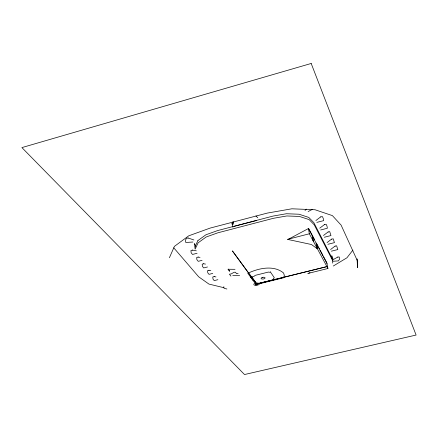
<?xml version="1.0" encoding="UTF-8"?>
<svg xmlns="http://www.w3.org/2000/svg" width="438" height="438" viewBox="0 0 438 438"><rect width="100%" height="100%" fill="white"/><g stroke="black" fill="none" stroke-linecap="round" stroke-linejoin="round"><path stroke-width="0.66" d="M357.616 261.426L357.496 267.629L357.074 258.847M233.049 221.677L232.874 224.042M233.093 224.272L233.186 221.902M169.413 257.741L174.406 246.38L188.74 235.814L210.109 228.094L267.273 213.092L291.845 208.8L315.015 209.742L332.404 215.616L341.109 225.121L357.736 261.557L357.392 259.865M352.891 250.131L346.934 257.79L333.302 266.019M305.018 210.514L306.255 209.107M256.066 284.257L255.469 284.81L256.159 284.886M255.568 284.782L256.81 283.687L256.422 283.643L232.386 250.903L256.329 283.632L256.038 283.594M270.47 271.308L270.602 271.407M256.936 283.95L256.591 283.988L256.865 283.944M256.131 284.848L257.303 283.786L257.944 283.862L257.385 284.377M315.891 220.538L320.758 216.826M319.751 228.171L324.542 224.519M323.458 235.502L328.171 231.905M327.049 242.603L331.686 239.06M330.559 249.54L335.125 246.052M337.895 256.986L333.318 259.564L333.187 258.907M288.751 239.055L308.412 228.554L327 263.572M308.812 273.235L309.989 272.611M308.122 211.554L312.239 209.468M233.974 226.391L256.569 220.484M192.468 250.125L190.913 250.531L191.171 252.808L192.534 254.451L197.078 253.279M320.698 216.941L322.335 216.52L323.228 218.343L323.666 220.632L316.833 222.394M198.19 257.09L196.657 257.484L196.914 259.739L198.233 261.327L202.071 260.347M324.481 224.634L326.091 224.218L326.956 225.986L327.389 228.247L320.66 229.972M287.602 239.351L309.359 233.782L327.931 268.494L307.744 273.498M203.686 263.786L202.175 264.169L202.438 266.397L203.719 267.936L207.497 266.972M328.111 232.014L329.699 231.609L330.969 235.556L324.339 237.243M209.014 270.273L207.524 270.651L207.793 272.847L209.03 274.347L212.758 273.4M331.626 239.17L333.192 238.77L334.435 242.641L327.903 244.289M214.226 276.619L212.758 276.986L213.027 279.159L214.226 280.61L217.905 279.685M335.065 246.156L336.608 245.767L337.818 249.561L331.385 251.177M251.242 276.247L250.892 276.17M259.28 283.298L274.106 279.614L273.405 278.584L274.33 277.747L270.689 272.37L268.346 272.075L255.168 275.371L254.259 276.219L251.691 276.865L256.12 282.921L259.356 283.276M275.59 279.214L275.924 279.258M326.923 266.594L257.276 283.742L256.646 284.322L257.413 284.415L258.048 283.835L257.758 283.802L326.94 266.622M262.581 277.369L262.888 277.309A2.015 0.876 -8.6 0 1 264.694 277.468L264.831 277.555A2.015 0.876 -8.6 0 1 265.006 278.092L264.924 278.239A2.015 0.876 -8.6 0 1 264.388 278.656L264.13 278.776A2.015 0.876 -8.6 0 1 263.222 279.022L261.776 278.995L261.108 278.53A2.004 0.871 -8.6 0 1 262.581 277.369L262.888 277.309M337.775 257.079L339.286 256.975L339.707 259.126L338.355 260.895L332.617 261.294M188.143 238.048L186.446 238.157L185.531 240.161L185.783 242.477L192.923 242.022M235.02 269.315L228.034 269.25L229.605 271.275M232.737 275.327L239.635 275.409M256.712 283.715L256.066 283.638L255.409 284.18L256.181 284.267M287.635 239.405L311.456 244.519L317.402 248.817L316.46 243.72M192.337 250.065L196.317 250.826M198.058 257.029L200.024 257.413M203.56 263.725L205.499 264.103M208.888 270.213L210.804 270.596M214.1 276.559L215.989 276.942M226.906 288.998L224.059 288.308L223.845 286.638M223.752 287.673L208.953 284.087L198.66 276.794L173.793 247.859M188.061 237.96L193.886 239.969M255.962 215.923L257.785 217.801M230.946 276.143L229.43 274.199C232.501 274.588 234.79 269.633 236.58 273.739L238.124 273.411M232.66 224.382L231.921 223.314L232.901 227.213M308.587 228.346L314.676 239.832M316.92 244.065L318.202 246.479M318.842 247.689L319.483 248.899M320.123 250.109L323.009 255.551M323.649 256.761L326.534 262.198M195.184 246.944L194.477 243.605L195.162 245.357M326.858 262.805L327.931 268.494M316.318 243.451L317.26 248.554M316.077 242.991L317.019 248.094M312.431 236.126L313.378 241.289M312.195 235.682L313.137 240.845M308.412 228.554L309.359 233.782M229.693 271.034L228.171 269.102M332.113 258.453L331.84 255.792L332.502 260.484M332.639 261.809L332.77 263.139M259.488 283.758L259.422 284.038A2.874 1.237 -8.4 0 1 255.288 285.33A2.874 1.237 -8.4 0 1 254.582 283.463L255.069 283.233L247.809 273.301C258.458 268.198 273.788 264.755 283.61 273.038L284.322 275.392L283.638 277.752L259.488 283.758M197.905 240.582L194.861 246.944L195.107 249.129L198.162 242.783L206.194 236.985L217.894 232.797L273.454 218.294L286.802 215.961L299.455 216.443L309.151 219.608L314.254 224.831L332.836 260.982L332.442 258.929L313.849 222.657L308.746 217.412L299.061 214.231L286.425 213.739L273.093 216.065L217.609 230.58L205.926 234.773L197.905 240.582M311.188 63.466L21.9 147.59L244.508 374.534L416.1 335.048L311.188 63.466M250.322 276.351L253.274 280.375L250.322 276.351"/></g></svg>
